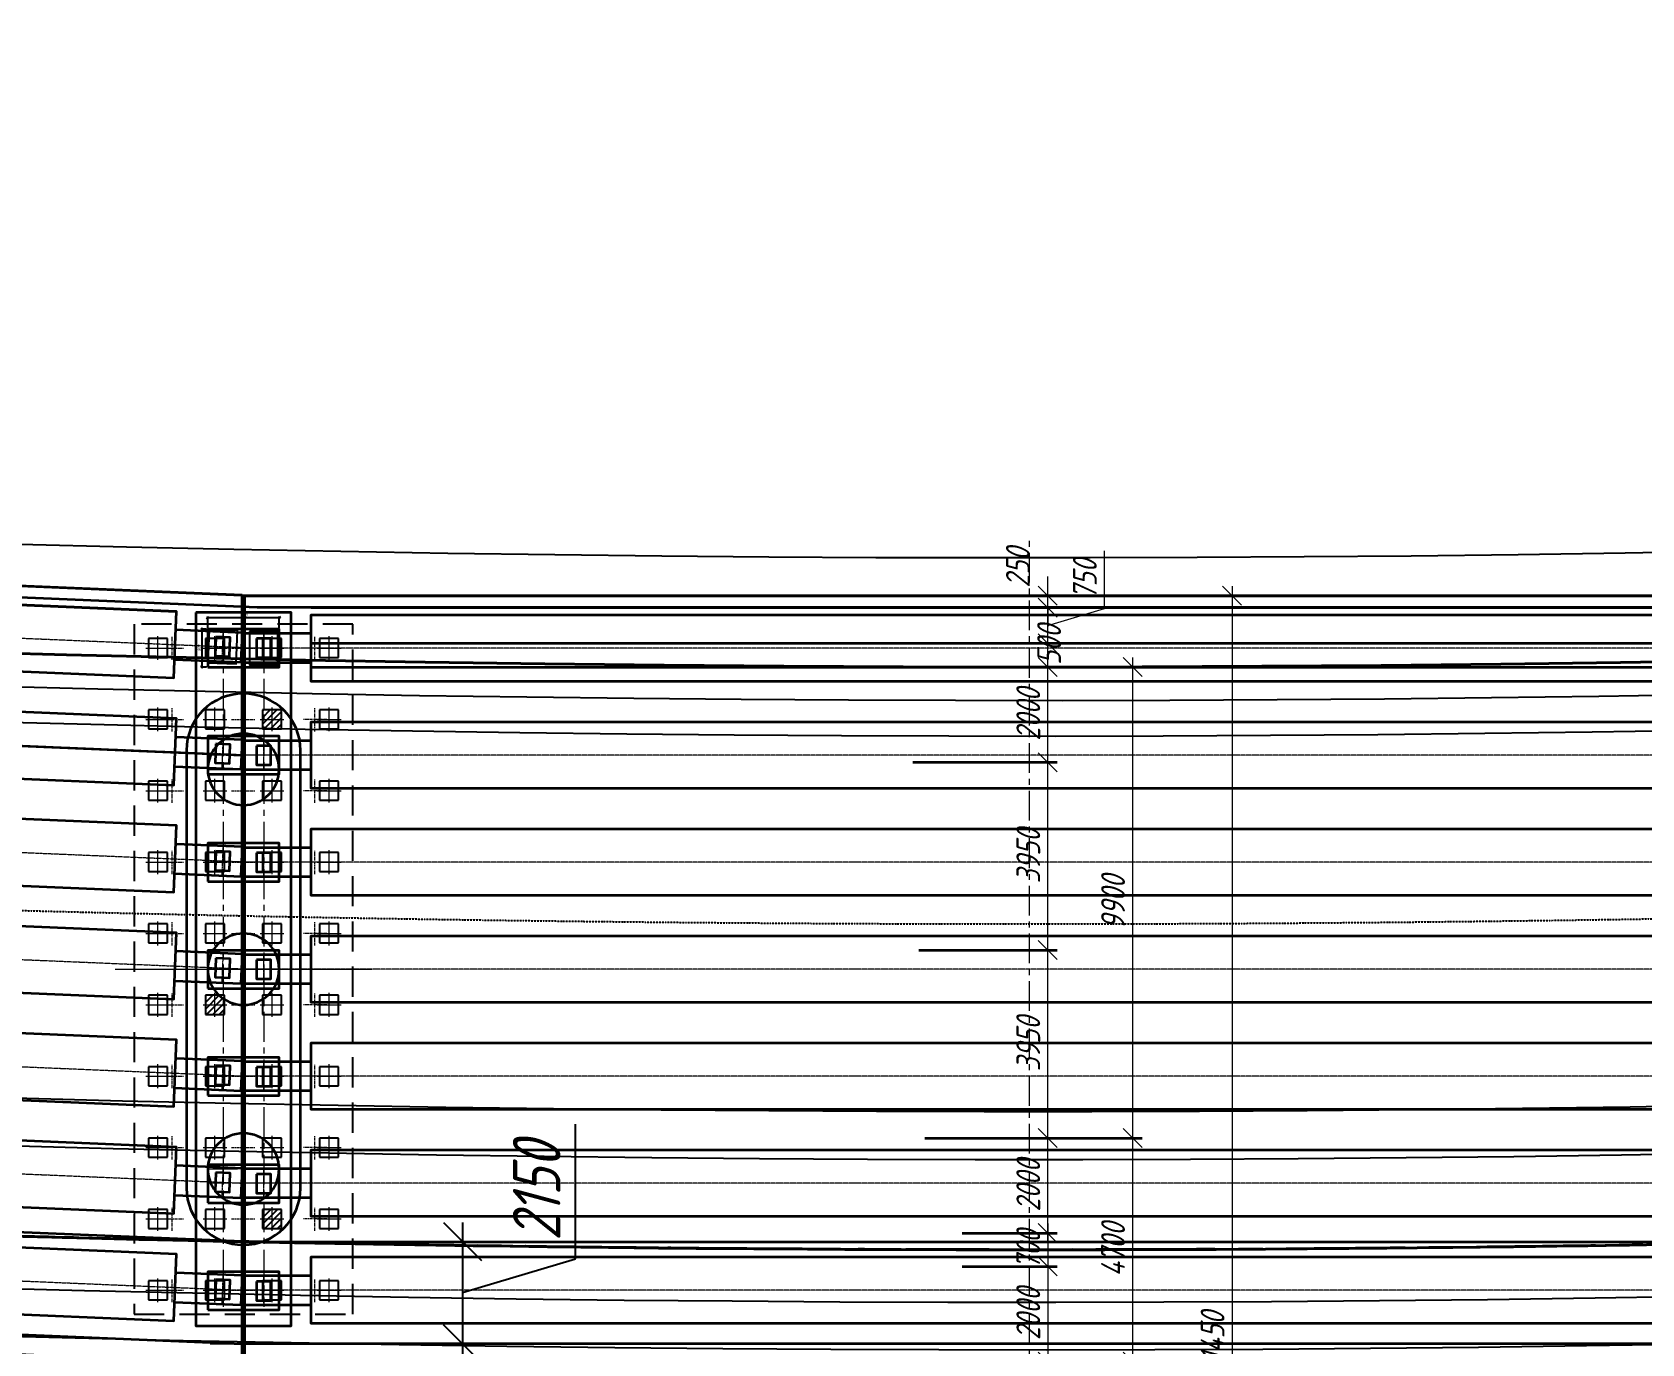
# Model space of a CAD drawing. Header units: millimetres. Extents: x 1864 to 10174863, y -4887456 to 5366151.
# Drawn here: x 6832105 to 6865944, y -3154367 to -3126796 of the extents above; entities that cross this region are included whole.
import ezdxf
from ezdxf import colors
from ezdxf.entities.mleader import LeaderData, LeaderLine
from ezdxf.math import Vec2, Vec3

# ---------------------------------------------------------------- set-up
doc = ezdxf.new("R2010")
doc.units = ezdxf.units.MM
for name, pattern in [('15-15', [6, 1.5, -3, 1.5]), ('DASHED', [7, 5, -2, 0]), ('невидимая', [9.525, 6.35, -3.175]), ('осевая', [2, 1.25, -0.25, 0.25, -0.25])]:
    doc.linetypes.add(name, pattern=pattern)
for name, color, linetype, lineweight in [('1-Бетон', 106, 'Continuous', 35), ('ИС_Выноски', 3, 'Continuous', 18), ('ИС_Ось', 3, 'осевая', 18), ('ИС_Размер', 3, 'Continuous', 18)]:
    doc.layers.add(name, color=color, linetype=linetype, lineweight=lineweight)
doc.layers.add('_Defpoints', color=8, linetype='Continuous', plot=False)
for name, color, linetype in [('_Размер', 7, 'Continuous'), ('ИС_Невидимая', 4, 'невидимая'), ('Основное направление 30.05.Верх покрытия', 7, 'Continuous'), ('Основное направление 30.05.Ось трассы', 7, 'Continuous'), ('Ось_петли_новый план.Верх покрытия', 7, 'Continuous'), ('Петля 1 ось справа.Верх покрытия', 7, 'Continuous'), ('Штриховая', 7, 'Continuous')]:
    doc.layers.add(name, color=color, linetype=linetype)
doc.styles.add('0', font='isocpeur.ttf', dxfattribs={"width": 0.8, "oblique": 15})
doc.styles.add('ISOCPEUR', font='isocpeur.ttf', dxfattribs={"width": 0.8, "oblique": 15, "height": 2.5})
doc.dimstyles.new('М200', dxfattribs={"dimscale": 200, "dimtxt": 2.5, "dimasz": 2, "dimexe": 1, "dimexo": 1, "dimgap": 0.8, "dimtad": 1, "dimdec": 0, "dimzin": 0, "dimdsep": 46, "dimtxsty": '0', "dimblk": 'OBLIQUE', "dimcen": 0.09, "dimdle": 1, "dimclrd": 256, "dimclre": 256, "dimclrt": 256, "dimadec": 4, "dimazin": 0, "dimtfac": 1, "dimtdec": 0, "dimtmove": 1, "dimatfit": 2, "dimfxl": 1, "dimtolj": 1, "dimtzin": 0, "dimlwd": -1, "dimarcsym": 0})
doc.dimstyles.new('М25', dxfattribs={"dimscale": 25, "dimtxt": 2.5, "dimasz": 2, "dimexe": 1, "dimexo": 1, "dimgap": 1, "dimtad": 1, "dimdec": 0, "dimtxsty": '0', "dimblk1": 'OBLIQUE', "dimblk2": 'OBLIQUE', "dimsah": 1, "dimcen": 2.5, "dimdle": 1, "dimclrd": 256, "dimclre": 256, "dimclrt": 256, "dimaunit": 1, "dimadec": 0, "dimazin": 0, "dimtfac": 0.75, "dimtdec": 0, "dimtmove": 1, "dimatfit": 2, "dimldrblk": 'OBLIQUE', "dimfxl": 1, "dimtolj": 1, "dimtzin": 0, "dimlwd": -1, "dimlwe": -1, "dimarcsym": 0})
doc.dimstyles.new('М400нов', dxfattribs={"dimscale": 400, "dimtxt": 2.5, "dimasz": 2, "dimexe": 1, "dimexo": 1, "dimgap": 0.8, "dimtad": 1, "dimdec": 0, "dimzin": 0, "dimdsep": 46, "dimtxsty": '0', "dimblk": 'OBLIQUE', "dimcen": 0.09, "dimdle": 1, "dimclrd": 256, "dimclre": 256, "dimclrt": 256, "dimadec": 4, "dimazin": 0, "dimtfac": 1, "dimtdec": 0, "dimtmove": 1, "dimatfit": 2, "dimfxl": 1, "dimtolj": 1, "dimtzin": 0, "dimlwd": -1, "dimarcsym": 0})

# ---------------------------------------------------------------- blocks, each defined once
blk = doc.blocks.new('дорога план')
at = {"layer": 'Основное направление 30.05.Верх покрытия', "color": 84, "flags": 128}
blk.add_lwpolyline([(-265125, 81028, 0.025264), (-191155, 52344, 0.186442), (374243, 80227)], format="xyb", dxfattribs=at)
at = {"layer": 'Основное направление 30.05.Верх покрытия', "color": 6, "flags": 128}
for points in [[(-265125, 77743, 0.024838), (-192097, 49496, 0.186005), (374243, 76946)], [(-265125, 67192, 0.023497), (-195127, 40334, 0.184624), (374243, 66407)], [(-265125, 63916, 0.023087), (-196068, 37485, 0.184202), (374243, 63136)]]:
    blk.add_lwpolyline(points, format="xyb", dxfattribs=at)
at = {"layer": 'Основное направление 30.05.Верх покрытия', "color": 5, "flags": 128}
for points in [[(-265125, 76921, 0.024735), (-192332, 48784, 0.185896), (374243, 76126)], [(374243, 67498, -0.184765), (-194813, 41283, -0.023634), (-265125, 68284, -0.023634)], [(-265125, 62822, 0.022954), (-196382, 36536, 0.184063), (374243, 62046)]]:
    blk.add_lwpolyline(points, format="xyb", dxfattribs=at)
at = {"layer": 'Основное направление 30.05.Ось трассы', "color": 1, "lineweight": 40, "flags": 128}
blk.add_lwpolyline([(-265125, 65117, 0.208487), (374243, 64335)], format="xyb", dxfattribs=at)
at = {"layer": 'Ось_петли_новый план.Верх покрытия', "color": 5, "linetype": 'DASHED', "flags": 128}
blk.add_lwpolyline([(134781, -8031, -0.065719), (-77117, -1002)], format="xyb", dxfattribs=at)
at = {"layer": 'Петля 1 ось справа.Верх покрытия', "color": 5, "linetype": '15-15', "flags": 128}
for points in [[(-265125, 72600, 0.024182), (-193572, 45033, 0.185328), (374243, 71810)], [(-265125, 58518, 0.022417), (-197623, 32786, 0.183514), (374243, 57743)]]:
    blk.add_lwpolyline(points, format="xyb", dxfattribs=at)
blk = doc.blocks.new('б33 план')
at = {"layer": '1-Бетон'}
blk.add_lwpolyline([(1400, 700), (31600, 700), (31600, -700), (1400, -700)], close=True, dxfattribs=at)
for points in [[(1400, 310), (0, 310), (0, -310), (1400, -310)], [(31600, 310), (33000, 310), (33000, -310), (31600, -310)]]:
    blk.add_lwpolyline(points, dxfattribs=at)
at = {"layer": 'ИС_Ось', "color": 3, "ltscale": 20}
for points in [[(0, 0), (33000, 0)], [(400, 310), (400, -310)], [(32600, 310), (32600, -310)]]:
    blk.add_lwpolyline(points, dxfattribs=at)
blk = doc.blocks.new('*U574')
blk.add_blockref('б33 план', (-16500, 0))
blk = doc.blocks.new('*U575')
at = {"layer": '_Defpoints', "color": 0, "linetype": 'ByBlock', "lineweight": -2, "transparency": 16777216}
for p in [(0, 13500), (0, 11250), (0, 9000), (0, 6750), (0, 4500), (0, 2250), (0, 0)]:
    blk.add_blockref('*U574', p, dxfattribs=at)
blk = doc.blocks.new('_OBLIQUE')
at = {"color": 0, "linetype": 'ByBlock', "lineweight": -2}
blk.add_line((0.5, 0.5), (-0.5, -0.5), dxfattribs=at)
blk = doc.blocks.new('*D102')
at = {"layer": 'Defpoints', "color": 0, "linetype": 'Continuous', "transparency": 16777216}
for p in [(6486585, -666598), (6486826, -671298), (6491153, -671298)]:
    blk.add_point(p, dxfattribs=at)
at = {"layer": 'ИС_Размер', "lineweight": -2, "transparency": 16777216}
for p, q in [((6486785, -666598), (6491353, -666598)), ((6487026, -671298), (6491353, -671298))]:
    blk.add_line(p, q, dxfattribs=at)
at = {"layer": 'ИС_Размер', "transparency": 16777216}
blk.add_line((6491153, -666398), (6491153, -671498), dxfattribs=at)
at = {"layer": 'ИС_Размер', "linetype": 'Continuous', "transparency": 16777216, "xscale": 400, "yscale": 400, "zscale": 400}
for p, rotation in [((6491153, -666598), 90), ((6491153, -671298), 270)]:
    blk.add_blockref('_OBLIQUE', p, dxfattribs=dict(at, rotation=rotation))
at = {"layer": 'ИС_Размер', "linetype": 'Continuous', "transparency": 16777216, "insert": (6490743, -668948), "char_height": 500, "attachment_point": 5, "rotation": 90, "style": '0'}
blk.add_mtext('\\A1;4700', dxfattribs=at)
blk = doc.blocks.new('*D103')
at = {"layer": 'Defpoints', "color": 0, "transparency": 16777216}
for p in [(6487369, -669298), (6486826, -671298), (6489371, -671298)]:
    blk.add_point(p, dxfattribs=at)
at = {"layer": 'ИС_Размер', "lineweight": -2, "transparency": 16777216}
for p, q in [((6487569, -669298), (6489571, -669298)), ((6487026, -671298), (6489571, -671298))]:
    blk.add_line(p, q, dxfattribs=at)
at = {"layer": 'ИС_Размер', "transparency": 16777216}
blk.add_line((6489371, -669098), (6489371, -671498), dxfattribs=at)
at = {"layer": 'ИС_Размер', "transparency": 16777216, "xscale": 400, "yscale": 400, "zscale": 400}
for p, rotation in [((6489371, -669298), 90), ((6489371, -671298), 270)]:
    blk.add_blockref('_OBLIQUE', p, dxfattribs=dict(at, rotation=rotation))
at = {"layer": 'ИС_Размер', "transparency": 16777216, "insert": (6488961, -670298), "char_height": 500, "attachment_point": 5, "rotation": 90, "style": '0'}
blk.add_mtext('\\A1;2000', dxfattribs=at)
blk = doc.blocks.new('*D110')
at = {"layer": 'Defpoints', "color": 0, "linetype": 'Continuous', "transparency": 16777216}
for p in [(6487318, -655198), (6487217, -686648), (6493246, -686648)]:
    blk.add_point(p, dxfattribs=at)
at = {"layer": 'ИС_Размер', "transparency": 16777216}
blk.add_line((6493246, -654998), (6493246, -686848), dxfattribs=at)
at = {"layer": 'ИС_Размер', "lineweight": -2, "transparency": 16777216}
for p, q in [((6487518, -655198), (6493446, -655198)), ((6487417, -686648), (6493446, -686648))]:
    blk.add_line(p, q, dxfattribs=at)
at = {"layer": 'ИС_Размер', "linetype": 'Continuous', "transparency": 16777216, "xscale": 400, "yscale": 400, "zscale": 400}
for p, rotation in [((6493246, -655198), 90), ((6493246, -686648), 270)]:
    blk.add_blockref('_OBLIQUE', p, dxfattribs=dict(at, rotation=rotation))
at = {"layer": 'ИС_Размер', "linetype": 'Continuous', "transparency": 16777216, "insert": (6492836, -670923), "char_height": 500, "attachment_point": 5, "rotation": 90, "style": '0'}
blk.add_mtext('\\A1;31450', dxfattribs=at)
blk = doc.blocks.new('*D112')
at = {"layer": 'Defpoints', "color": 0, "transparency": 16777216}
for p in [(6487372, -668598), (6487369, -669298), (6489371, -669298)]:
    blk.add_point(p, dxfattribs=at)
at = {"layer": 'ИС_Размер', "lineweight": -2, "transparency": 16777216}
for p, q in [((6487572, -668598), (6489571, -668598)), ((6487569, -669298), (6489571, -669298))]:
    blk.add_line(p, q, dxfattribs=at)
at = {"layer": 'ИС_Размер', "transparency": 16777216}
blk.add_line((6489371, -668398), (6489371, -669498), dxfattribs=at)
at = {"layer": 'ИС_Размер', "transparency": 16777216, "xscale": 400, "yscale": 400, "zscale": 400}
for p, rotation in [((6489371, -668598), 90), ((6489371, -669298), 270)]:
    blk.add_blockref('_OBLIQUE', p, dxfattribs=dict(at, rotation=rotation))
at = {"layer": 'ИС_Размер', "transparency": 16777216, "insert": (6488961, -668948), "char_height": 500, "attachment_point": 5, "rotation": 90, "style": '0'}
blk.add_mtext('\\A1;700', dxfattribs=at)
blk = doc.blocks.new('*D113')
at = {"layer": 'Defpoints', "color": 0, "transparency": 16777216}
for p in [(6486585, -666598), (6489371, -666598), (6487372, -668598)]:
    blk.add_point(p, dxfattribs=at)
at = {"layer": 'ИС_Размер', "lineweight": -2, "transparency": 16777216}
for p, q in [((6486785, -666598), (6489571, -666598)), ((6487572, -668598), (6489571, -668598))]:
    blk.add_line(p, q, dxfattribs=at)
at = {"layer": 'ИС_Размер', "transparency": 16777216}
blk.add_line((6489371, -668798), (6489371, -666398), dxfattribs=at)
at = {"layer": 'ИС_Размер', "transparency": 16777216, "xscale": 400, "yscale": 400, "zscale": 400}
for p, rotation in [((6489371, -666598), 90), ((6489371, -668598), 270)]:
    blk.add_blockref('_OBLIQUE', p, dxfattribs=dict(at, rotation=rotation))
at = {"layer": 'ИС_Размер', "transparency": 16777216, "insert": (6488961, -667598), "char_height": 500, "attachment_point": 5, "rotation": 90, "style": '0'}
blk.add_mtext('\\A1;2000', dxfattribs=at)
blk = doc.blocks.new('*D114')
at = {"layer": 'Defpoints', "color": 0, "linetype": 'Continuous', "transparency": 16777216}
for p in [(6486458, -662648), (6489371, -662648), (6486585, -666598)]:
    blk.add_point(p, dxfattribs=at)
at = {"layer": 'ИС_Размер', "transparency": 16777216}
blk.add_line((6489371, -666798), (6489371, -662448), dxfattribs=at)
at = {"layer": 'ИС_Размер', "lineweight": -2, "transparency": 16777216}
for p, q in [((6486658, -662648), (6489571, -662648)), ((6486785, -666598), (6489571, -666598))]:
    blk.add_line(p, q, dxfattribs=at)
at = {"layer": 'ИС_Размер', "linetype": 'Continuous', "transparency": 16777216, "xscale": 400, "yscale": 400, "zscale": 400}
for p, rotation in [((6489371, -662648), 90), ((6489371, -666598), 270)]:
    blk.add_blockref('_OBLIQUE', p, dxfattribs=dict(at, rotation=rotation))
at = {"layer": 'ИС_Размер', "linetype": 'Continuous', "transparency": 16777216, "insert": (6488961, -664623), "char_height": 500, "attachment_point": 5, "rotation": 90, "style": '0'}
blk.add_mtext('\\A1;3950', dxfattribs=at)
blk = doc.blocks.new('*D115')
at = {"layer": 'Defpoints', "color": 0, "linetype": 'Continuous', "transparency": 16777216}
for p in [(6486337, -658698), (6489371, -658698), (6486458, -662648)]:
    blk.add_point(p, dxfattribs=at)
at = {"layer": 'ИС_Размер', "transparency": 16777216}
blk.add_line((6489371, -662848), (6489371, -658498), dxfattribs=at)
at = {"layer": 'ИС_Размер', "lineweight": -2, "transparency": 16777216}
for p, q in [((6486537, -658698), (6489571, -658698)), ((6486658, -662648), (6489571, -662648))]:
    blk.add_line(p, q, dxfattribs=at)
at = {"layer": 'ИС_Размер', "linetype": 'Continuous', "transparency": 16777216, "xscale": 400, "yscale": 400, "zscale": 400}
for p, rotation in [((6489371, -658698), 90), ((6489371, -662648), 270)]:
    blk.add_blockref('_OBLIQUE', p, dxfattribs=dict(at, rotation=rotation))
at = {"layer": 'ИС_Размер', "linetype": 'Continuous', "transparency": 16777216, "insert": (6488961, -660673), "char_height": 500, "attachment_point": 5, "rotation": 90, "style": '0'}
blk.add_mtext('\\A1;3950', dxfattribs=at)
blk = doc.blocks.new('*D116')
at = {"layer": 'Defpoints', "color": 0, "linetype": 'Continuous', "transparency": 16777216}
for p in [(6486892, -656698), (6489371, -656698), (6486337, -658698)]:
    blk.add_point(p, dxfattribs=at)
at = {"layer": 'ИС_Размер', "lineweight": -2, "transparency": 16777216}
for p, q in [((6487092, -656698), (6489571, -656698)), ((6486537, -658698), (6489571, -658698))]:
    blk.add_line(p, q, dxfattribs=at)
at = {"layer": 'ИС_Размер', "transparency": 16777216}
blk.add_line((6489371, -658898), (6489371, -656498), dxfattribs=at)
at = {"layer": 'ИС_Размер', "linetype": 'Continuous', "transparency": 16777216, "xscale": 400, "yscale": 400, "zscale": 400}
for p, rotation in [((6489371, -656698), 90), ((6489371, -658698), 270)]:
    blk.add_blockref('_OBLIQUE', p, dxfattribs=dict(at, rotation=rotation))
at = {"layer": 'ИС_Размер', "linetype": 'Continuous', "transparency": 16777216, "insert": (6488961, -657698), "char_height": 500, "attachment_point": 5, "rotation": 90, "style": '0'}
blk.add_mtext('\\A1;2000', dxfattribs=at)
blk = doc.blocks.new('*D117')
at = {"layer": 'Defpoints', "color": 0, "transparency": 16777216}
for p in [(6487318, -655198), (6487318, -655448), (6489371, -655198)]:
    blk.add_point(p, dxfattribs=at)
at = {"layer": 'ИС_Размер', "transparency": 16777216}
for p, q in [((6489371, -655198), (6489371, -654798)), ((6489371, -655448), (6489371, -655198)), ((6489371, -655448), (6489371, -655848))]:
    blk.add_line(p, q, dxfattribs=at)
at = {"layer": 'ИС_Размер', "lineweight": -2, "transparency": 16777216}
for p, q in [((6487518, -655198), (6489571, -655198)), ((6487518, -655448), (6489571, -655448))]:
    blk.add_line(p, q, dxfattribs=at)
at = {"layer": 'ИС_Размер', "transparency": 16777216, "xscale": 400, "yscale": 400, "zscale": 400}
for p, rotation in [((6489371, -655198), 270), ((6489371, -655448), 90)]:
    blk.add_blockref('_OBLIQUE', p, dxfattribs=dict(at, rotation=rotation))
at = {"layer": 'ИС_Размер', "transparency": 16777216, "insert": (6488742, -654611), "char_height": 500, "attachment_point": 5, "rotation": 90, "style": '0'}
blk.add_mtext('\\A1;250', dxfattribs=at)
blk = doc.blocks.new('*D118')
at = {"layer": 'Defpoints', "color": 0, "transparency": 16777216}
for p in [(6487261, -656198), (6489371, -656198), (6486892, -656698)]:
    blk.add_point(p, dxfattribs=at)
at = {"layer": 'ИС_Размер', "transparency": 16777216}
blk.add_line((6489371, -656898), (6489371, -655998), dxfattribs=at)
at = {"layer": 'ИС_Размер', "lineweight": -2, "transparency": 16777216}
for p, q in [((6487461, -656198), (6489571, -656198)), ((6487092, -656698), (6489571, -656698))]:
    blk.add_line(p, q, dxfattribs=at)
at = {"layer": 'ИС_Размер', "transparency": 16777216, "xscale": 400, "yscale": 400, "zscale": 400}
for p, rotation in [((6489371, -656198), 90), ((6489371, -656698), 270)]:
    blk.add_blockref('_OBLIQUE', p, dxfattribs=dict(at, rotation=rotation))
at = {"layer": 'ИС_Размер', "transparency": 16777216, "insert": (6489399, -656235), "char_height": 500, "attachment_point": 5, "rotation": 90, "style": '0'}
blk.add_mtext('\\A1;500', dxfattribs=at)
blk = doc.blocks.new('*D119')
at = {"layer": 'Defpoints', "color": 0, "transparency": 16777216}
for p in [(6487318, -655448), (6489371, -655448), (6487261, -656198)]:
    blk.add_point(p, dxfattribs=at)
at = {"layer": 'ИС_Размер', "transparency": 16777216}
for p, q in [((6490561, -655466), (6490561, -654252)), ((6489371, -656398), (6489371, -655248)), ((6489371, -655823), (6490561, -655466))]:
    blk.add_line(p, q, dxfattribs=at)
at = {"layer": 'ИС_Размер', "lineweight": -2, "transparency": 16777216}
for p, q in [((6487518, -655448), (6489571, -655448)), ((6487461, -656198), (6489571, -656198))]:
    blk.add_line(p, q, dxfattribs=at)
at = {"layer": 'ИС_Размер', "transparency": 16777216, "xscale": 400, "yscale": 400, "zscale": 400}
for p, rotation in [((6489371, -655448), 90), ((6489371, -656198), 270)]:
    blk.add_blockref('_OBLIQUE', p, dxfattribs=dict(at, rotation=rotation))
at = {"layer": 'ИС_Размер', "transparency": 16777216, "insert": (6490151, -654859), "char_height": 500, "attachment_point": 5, "rotation": 90, "style": '0'}
blk.add_mtext('\\A1;750', dxfattribs=at)
blk = doc.blocks.new('*D120')
at = {"layer": 'Defpoints', "color": 0, "linetype": 'Continuous', "transparency": 16777216}
for p in [(6486892, -656698), (6486585, -666598), (6491153, -666598)]:
    blk.add_point(p, dxfattribs=at)
at = {"layer": 'ИС_Размер', "lineweight": -2, "transparency": 16777216}
for p, q in [((6487092, -656698), (6491353, -656698)), ((6486785, -666598), (6491353, -666598))]:
    blk.add_line(p, q, dxfattribs=at)
at = {"layer": 'ИС_Размер', "transparency": 16777216}
blk.add_line((6491153, -656498), (6491153, -666798), dxfattribs=at)
at = {"layer": 'ИС_Размер', "linetype": 'Continuous', "transparency": 16777216, "xscale": 400, "yscale": 400, "zscale": 400}
for p, rotation in [((6491153, -656698), 90), ((6491153, -666598), 270)]:
    blk.add_blockref('_OBLIQUE', p, dxfattribs=dict(at, rotation=rotation))
at = {"layer": 'ИС_Размер', "linetype": 'Continuous', "transparency": 16777216, "insert": (6490743, -661648), "char_height": 500, "attachment_point": 5, "rotation": 90, "style": '0'}
blk.add_mtext('\\A1;9900', dxfattribs=at)
blk = doc.blocks.new('*U580')
at = {"rotation": 182.4098864728825}
blk.add_blockref('б33 план', (16485, 694), dxfattribs=at)
blk = doc.blocks.new('*U581')
at = {"layer": '_Defpoints', "color": 0, "linetype": 'ByBlock', "lineweight": -2, "transparency": 16777216}
for p in [(0, 0), (0, -2252), (0, -4504), (0, -6756), (0, -9008), (0, -11260), (0, -13512), (0, -15764)]:
    blk.add_blockref('*U580', p, dxfattribs=at)
blk = doc.blocks.new('_None')
blk = doc.blocks.new('*U546')
at = {"layer": 'ИС_Ось', "ltscale": 500}
blk.add_lwpolyline([(0, 500), (0, -1000)], dxfattribs=at)
blk = doc.blocks.new('*U547')
at = {"color": 0, "linetype": 'ByBlock', "lineweight": -2, "transparency": 16777216}
for p in [(0, 0), (4200, 0), (8400, 0)]:
    blk.add_blockref('*U546', p, dxfattribs=at)
blk = doc.blocks.new('*U552')
at = {"layer": '1-Бетон'}
blk.add_circle((0, 0), 750, dxfattribs=at)
blk = doc.blocks.new('*U553')
at = {"layer": '1-Бетон', "color": 0, "linetype": 'ByBlock', "lineweight": -2, "transparency": 16777216}
for p in [(0, 0), (4200, 0), (8400, 0)]:
    blk.add_blockref('*U552', p, dxfattribs=at)
blk = doc.blocks.new('*U550')
at = {"layer": 'ИС_Ось', "ltscale": 500}
blk.add_line((0, -725), (0, 725), dxfattribs=at)
blk = doc.blocks.new('*U551')
at = {"layer": '1-Бетон', "color": 0, "linetype": 'ByBlock', "lineweight": -2, "transparency": 16777216}
for p in [(0, 0), (2250, 0), (4500, 0), (6750, 0), (9000, 0), (11250, 0), (13500, 0)]:
    blk.add_blockref('*U550', p, dxfattribs=at)
blk = doc.blocks.new('*D614')
at = {"layer": '_Defpoints', "color": 2, "transparency": 16777216}
for p, q in [((-17302, 13049), (-17425, 13049)), ((-17400, 13074), (-17400, 12224)), ((-17302, 12249), (-17425, 12249))]:
    blk.add_line(p, q, dxfattribs=at)
at = {"layer": 'Defpoints', "color": 0, "transparency": 16777216}
for p in [(-17277, 13049), (-17400, 12249), (-17277, 12249)]:
    blk.add_point(p, dxfattribs=at)
at = {"layer": '_Defpoints', "color": 2, "transparency": 16777216, "xscale": 50, "yscale": 50, "zscale": 50}
for p, rotation in [((-17400, 13049), 90), ((-17400, 12249), 270)]:
    blk.add_blockref('_OBLIQUE', p, dxfattribs=dict(at, rotation=rotation))
at = {"layer": '_Defpoints', "color": 2, "transparency": 16777216, "insert": (-17457, 12649), "char_height": 62.5, "attachment_point": 5, "rotation": 90, "style": '0'}
blk.add_mtext('\\A1;800', dxfattribs=at)
blk = doc.blocks.new('*D611')
at = {"layer": '_Defpoints', "color": 2, "transparency": 16777216}
for p, q in [((-17302, 13288), (-15752, 13288)), ((-17277, 13074), (-17277, 13313)), ((-15777, 13074), (-15777, 13313))]:
    blk.add_line(p, q, dxfattribs=at)
at = {"layer": 'Defpoints', "color": 0, "transparency": 16777216}
for p in [(-15777, 13288), (-17277, 13049), (-15777, 13049)]:
    blk.add_point(p, dxfattribs=at)
at = {"layer": '_Defpoints', "color": 2, "transparency": 16777216, "xscale": 50, "yscale": 50, "zscale": 50, "rotation": 180}
blk.add_blockref('_OBLIQUE', (-17277, 13288), dxfattribs=at)
at = {"layer": '_Defpoints', "color": 2, "transparency": 16777216, "xscale": 50, "yscale": 50, "zscale": 50}
blk.add_blockref('_OBLIQUE', (-15777, 13288), dxfattribs=at)
at = {"layer": '_Defpoints', "color": 2, "transparency": 16777216, "insert": (-16527, 13344), "char_height": 62.5, "attachment_point": 5, "style": '0'}
blk.add_mtext('\\A1;1500', dxfattribs=at)
blk = doc.blocks.new('*U596')
at = {"layer": 'ИС_Невидимая', "ltscale": 20}
blk.add_lwpolyline([(-0.2, -0.2), (0.2, -0.2), (0.2, 0.2), (-0.2, 0.2), (-0.2, -0.2)], dxfattribs=at)
at = {"layer": 'ИС_Ось', "ltscale": 50}
for points in [[(-0.25, 0), (0.25, 0)], [(0, -0.25), (0, 0.25)]]:
    blk.add_lwpolyline(points, dxfattribs=at)
blk = doc.blocks.new('*U597')
at = {"color": 0, "linetype": 'ByBlock', "lineweight": -2, "transparency": 16777216}
for p in [(0, 0), (1.2, 0), (2.4, 0), (3.6, 0), (0, -1.5), (1.2, -1.5), (2.4, -1.5), (3.6, -1.5), (0, -3), (1.2, -3), (2.4, -3), (3.6, -3), (0, -4.5), (1.2, -4.5), (2.4, -4.5), (3.6, -4.5), (0, -6), (1.2, -6), (2.4, -6), (3.6, -6), (0, -7.5), (1.2, -7.5), (2.4, -7.5), (3.6, -7.5), (0, -9), (1.2, -9), (2.4, -9), (3.6, -9), (0, -10.5), (1.2, -10.5), (2.4, -10.5), (3.6, -10.5), (0, -12), (1.2, -12), (2.4, -12), (3.6, -12), (0, -13.5), (1.2, -13.5), (2.4, -13.5), (3.6, -13.5)]:
    blk.add_blockref('*U596', p, dxfattribs=at)
blk = doc.blocks.new('св поле кальм пл')
at = {"layer": 'Штриховая'}
h = blk.add_hatch(dxfattribs=at)
h.set_pattern_fill('ANSI31', color=256, scale=0.03)
h.set_pattern_definition([(176.87772, (73.07847, -25.74427), (-0.00518798, -0.09510861), [])])
h.paths.add_polyline_path([(-2.37, -1.588), (-2.637, -1.29), (-2.339, -1.023), (-2.072, -1.321)])
h = blk.add_hatch(dxfattribs=at)
h.set_pattern_fill('ANSI31', color=256, scale=0.03)
h.set_pattern_definition([(176.87772, (77.2301, -23.63383), (-0.00518798, -0.09510861), [])])
h.paths.add_polyline_path([(-4.92, -5.486), (-5.187, -5.188), (-4.889, -4.921), (-4.622, -5.219)])
h = blk.add_hatch(dxfattribs=at)
h.set_pattern_fill('ANSI31', color=256, scale=0.03)
h.set_pattern_definition([(176.87772, (80.8965, -18.7351), (-0.00518798, -0.09510861), [])])
h.paths.add_polyline_path([(-10.188, -8.597), (-10.455, -8.299), (-10.157, -8.032), (-9.89, -8.33)])
at = {"layer": 'ИС_Невидимая', "ltscale": 0.1}
blk.add_lwpolyline([(-9.726, -11.809), (1.07, -2.13), (-2.001, 1.295), (-12.797, -8.384), (-9.726, -11.809)], dxfattribs=at)
at = {"layer": 'ИС_Ось', "color": 1, "lineweight": 40, "ltscale": 2, "true_color": 0xff0000, "flags": 128}
blk.add_lwpolyline([(34.634, -46.806, 0.046583), (-64.636, 63.963, 0.046583)], format="xyb", dxfattribs=at)
at = {"layer": 'ИС_Ось', "color": 1, "ltscale": 500}
for points in [[(-0.075, -0.068), (-11.262, -10.097)], [(-4.328, -6.969), (-7.398, -3.544)]]:
    blk.add_lwpolyline(points, dxfattribs=at)
at = {"color": 1, "rotation": 131.8774809}
blk.add_blockref('*U597', (-9.688, -11.103), dxfattribs=at)
blk = doc.blocks.new('*D416')
at = {"layer": '1-Бетон', "transparency": 16777216}
blk.add_line((6933750, -3141932), (6934314, -3147451), dxfattribs=at)
blk.add_solid([(6934447, -3147438), (6934182, -3147465), (6934396, -3148247)], dxfattribs=at)
at = {"layer": 'Defpoints', "color": 0, "transparency": 16777216}
for p in [(6853074, -2352391), (6934396, -3148247)]:
    blk.add_point(p, dxfattribs=at)
at = {"layer": '1-Бетон', "transparency": 16777216, "insert": (6934808, -3144210), "char_height": 1000, "attachment_point": 5, "rotation": 275.8344, "style": '0'}
blk.add_mtext('\\A1;R800000', dxfattribs=at)
blk = doc.blocks.new('*D619')
at = {"layer": '_Размер', "transparency": 16777216}
for p, q in [((6843530, -3152578), (6843530, -3149750)), ((6841150, -3151817), (6841150, -3154767)), ((6841150, -3153292), (6843530, -3152578))]:
    blk.add_line(p, q, dxfattribs=at)
at = {"layer": '_Размер', "lineweight": -2, "transparency": 16777216}
for p, q in [((6836947, -3152217), (6841550, -3152217)), ((6836947, -3154367), (6841550, -3154367))]:
    blk.add_line(p, q, dxfattribs=at)
at = {"layer": 'Defpoints', "color": 0, "transparency": 16777216}
for p in [(6836547, -3152217), (6836547, -3154367), (6841150, -3154367)]:
    blk.add_point(p, dxfattribs=at)
at = {"layer": '_Размер', "transparency": 16777216, "xscale": 800, "yscale": 800, "zscale": 800}
for p, rotation in [((6841150, -3152217), 90), ((6841150, -3154367), 270)]:
    blk.add_blockref('_OBLIQUE', p, dxfattribs=dict(at, rotation=rotation))
at = {"layer": '_Размер', "transparency": 16777216, "insert": (6842710, -3151164), "char_height": 1000, "attachment_point": 5, "rotation": 90, "style": '0'}
blk.add_mtext('\\A1;2150', dxfattribs=at)
blk = doc.blocks.new('размеры')
at = {"layer": 'ИС_Размер'}
for base, p1, p2, angle, picture, middle in [((0, 13750), (-2053.6, 13500), (-2053.5, 13750), 270, '*D117', (-219.6, 14337.4)), ((0, 12750), (-2479.4, 12250.4), (-2109.9, 12750), 90, '*D118', (437.3, 12712.7)), ((0, -350), (-1999.3, 350), (-2002.8, -350), 270, '*D112', (0, 0))]:
    dim = blk.add_linear_dim(base=base, p1=p1, p2=p2, angle=angle, dimstyle='М200', dxfattribs=at)
    dim.commit()
    dim.dimension.update_dxf_attribs({"geometry": picture, "text_midpoint": middle, "dimtype": 128, "insert": (-6489371.4, 668947.9)})
for base, p1, p2, angle, picture, middle in [((0, 13500), (-2109.9, 12750), (-2053.6, 13500), 90, '*D119', (780, 13642)), ((0, 2350.4), (-1999.3, 350), (-2786.8, 2350.4), 90, '*D113', (-410, 1350.2)), ((0, -2349.6), (-2002.8, -350), (-2545.8, -2349.6), 270, '*D103', (-410, -1349.8))]:
    dim = blk.add_linear_dim(base=base, p1=p1, p2=p2, angle=angle, dimstyle='М200', dxfattribs=at)
    dim.commit()
    dim.dimension.update_dxf_attribs({"geometry": picture, "text_midpoint": middle, "insert": (-6489371.4, 668947.9)})
at = {"layer": 'ИС_Размер', "linetype": 'Continuous'}
for base, p1, p2, angle, picture, middle in [((3874.4, -17699.7), (-2053.5, 13750), (-2154.5, -17699.7), 270, '*D110', (3464.4, -1974.8)), ((0, 12250.4), (-3034.5, 10250.4), (-2479.4, 12250.4), 90, '*D116', (-410, 11250.4)), ((1781.4, 2350.4), (-2479.4, 12250.4), (-2786.8, 2350.4), 90, '*D120', (1371.4, 7300.4)), ((0, 10250.4), (-2913.5, 6300.4), (-3034.5, 10250.4), 90, '*D115', (-410, 8275.4)), ((0, 6300.4), (-2786.8, 2350.4), (-2913.5, 6300.4), 90, '*D114', (-410, 4325.4)), ((1781.4, -2349.6), (-2786.8, 2350.4), (-2545.8, -2349.6), 270, '*D102', (1371.4, 0.4))]:
    dim = blk.add_linear_dim(base=base, p1=p1, p2=p2, angle=angle, dimstyle='М200', dxfattribs=at)
    dim.commit()
    dim.dimension.update_dxf_attribs({"geometry": picture, "text_midpoint": middle, "insert": (-6489371.4, 668947.9)})
blk = doc.blocks.new('мост план кальмиус')
at = {"layer": '1-Бетон'}
for points in [[(-73548, 17251), (-48683.5, 15114.9), (-16232.3, 13749.2), (16229.7, 13749.2), (48680.9, 15114.9), (73545.4, 17251)], [(15099.2, 13499.2), (-16237.5, 13499.2), (-48699.5, 14865.4), (-73548, 17000.1)], [(-15101.7, 13499.2), (16235, 13499.2), (48696.9, 14865.4), (73545.4, 17000.1)], [(-48106.9, 14690.3), (-17933.1, 13420.5)]]:
    blk.add_lwpolyline(points, dxfattribs=at)
at = {"layer": '1-Бетон', "color": 4}
for points in [[(-15101.7, 12749.2), (16250.7, 12749.2), (48744.8, 14116.7), (73545.4, 16247.3)], [(-15101.7, 12249.2), (16261.3, 12249.2), (48776.7, 13617.6), (73545.4, 15745.5)], [(-16551.3, 13762.7), (-49522.1, 15137.6), (-49522.1, -16327.7), (-16896.3, -17700.8), (-16551.3, -17700), (-16551.3, 13762.7)], [(-16501.3, 13750), (16498.7, 13750), (16498.7, -17700), (-16501.3, -17700), (-16501.3, 13750)], [(16498.7, 13750), (-16501.3, 13750)], [(-49680.5, 11791.2), (-16564.4, 10397.5)], [(-16551.3, 171.2), (-49523.1, 1534.1)], [(-16500.4, 170.2), (16497.8, 170.1)], [(-49523.1, -587.4), (-16551.3, -1975.8)], [(16498.7, -1975.8), (-16501.3, -1975)]]:
    blk.add_lwpolyline(points, dxfattribs=at)
at = {"layer": '1-Бетон', "color": 3}
blk.add_lwpolyline([(-17527.4, 13398.9), (-17527.4, -1601.1), (-15527.3, -1601.1), (-15527.3, 13398.9)], close=True, dxfattribs=at)
at = {"layer": '1-Бетон', "color": 5}
for points in [[(-17276.7, 12249.2), (-15776.7, 12249.2), (-15776.7, 13049.2), (-17276.7, 13049.2), (-17276.7, 12249.2)], [(-17105.4, 12885.2), (-17122.2, 12485.5), (-16822.5, 12472.9), (-16805.7, 12872.6), (-17105.4, 12885.2)], [(-16251.7, 12849.2), (-16251.7, 12449.2), (-15951.7, 12449.2), (-15951.7, 12849.2), (-16251.7, 12849.2)], [(-17276.7, 9997.2), (-15776.7, 9997.2), (-15776.7, 10797.2), (-17276.7, 10797.2), (-17276.7, 9997.2)], [(-17105.4, 10633.2), (-17122.2, 10233.5), (-16822.5, 10220.9), (-16805.7, 10620.6), (-17105.4, 10633.2)], [(-16251.7, 10597.2), (-16251.7, 10197.2), (-15951.7, 10197.2), (-15951.7, 10597.2), (-16251.7, 10597.2)], [(-17276.7, 7745.2), (-15776.7, 7745.2), (-15776.7, 8545.2), (-17276.7, 8545.2), (-17276.7, 7745.2)], [(-17105.4, 8381.2), (-17122.2, 7981.5), (-16822.5, 7968.9), (-16805.7, 8368.6), (-17105.4, 8381.2)], [(-16251.7, 8345.2), (-16251.7, 7945.2), (-15951.7, 7945.2), (-15951.7, 8345.2), (-16251.7, 8345.2)], [(-17276.7, 5493.2), (-15776.7, 5493.2), (-15776.7, 6293.2), (-17276.7, 6293.2), (-17276.7, 5493.2)], [(-17105.4, 6129.2), (-17122.2, 5729.5), (-16822.5, 5716.9), (-16805.7, 6116.6), (-17105.4, 6129.2)], [(-16251.7, 6093.2), (-16251.7, 5693.2), (-15951.7, 5693.2), (-15951.7, 6093.2), (-16251.7, 6093.2)], [(-17276.7, 3241.2), (-15776.7, 3241.2), (-15776.7, 4041.2), (-17276.7, 4041.2), (-17276.7, 3241.2)], [(-17105.4, 3877.2), (-17122.2, 3477.5), (-16822.5, 3464.9), (-16805.7, 3864.6), (-17105.4, 3877.2)], [(-16251.7, 3841.2), (-16251.7, 3441.2), (-15951.7, 3441.2), (-15951.7, 3841.2), (-16251.7, 3841.2)], [(-17276.7, 989.2), (-15776.7, 989.2), (-15776.7, 1789.2), (-17276.7, 1789.2), (-17276.7, 989.2)], [(-17105.4, 1625.2), (-17122.2, 1225.5), (-16822.5, 1212.9), (-16805.7, 1612.6), (-17105.4, 1625.2)], [(-16251.7, 1589.2), (-16251.7, 1189.2), (-15951.7, 1189.2), (-15951.7, 1589.2), (-16251.7, 1589.2)], [(-17276.7, -1262.8), (-15776.7, -1262.8), (-15776.7, -462.8), (-17276.7, -462.8), (-17276.7, -1262.8)], [(-17105.4, -626.8), (-17122.2, -1026.5), (-16822.5, -1039.1), (-16805.7, -639.4), (-17105.4, -626.8)], [(-16251.7, -662.8), (-16251.7, -1062.8), (-15951.7, -1062.8), (-15951.7, -662.8), (-16251.7, -662.8)]]:
    blk.add_lwpolyline(points, dxfattribs=at)
at = {"layer": '1-Бетон', "elevation": -5778.2}
blk.add_lwpolyline([(-17726.7, 10498.5), (-17726.7, 1298.6, 0.9958479), (-15326.7, 1298.6), (-15326.7, 10498.5, 0.9958479)], format="xyb", close=True, dxfattribs=at)
at = {"layer": '1-Бетон', "color": 1}
blk.add_arc((0, 800001.4), 800001.4, 266.0846828, 273.2466191, dxfattribs=at)
at = {"layer": '_Defpoints', "color": 2}
for points in [[(-17249, 13041.3), (-17278.4, 12342), (-16678.9, 12316.7), (-16649.5, 13016.1)], [(-16401.7, 12999.2), (-16401.7, 12299.2), (-15801.7, 12299.2), (-15801.7, 12999.2)]]:
    blk.add_lwpolyline(points, close=True, dxfattribs=at)
at = {"layer": 'ИС_Ось', "color": 1, "ltscale": 500}
blk.add_line((-17226.7, -1975.8), (-15826.7, -1975.8), dxfattribs=at)
blk.add_line((-17226.7, -1975.8), (-15826.7, -1975.8), dxfattribs=at)
for points in [[(-1.7, -18975.4), (-1.7, 15024.6)], [(-16526.7, 13673.1), (-16526.7, -1877.1)], [(-19226.7, 5898.9), (-13826.7, 5898.9)]]:
    blk.add_lwpolyline(points, dxfattribs=at)
at = {"layer": 'ИС_Ось', "ltscale": 50}
for points in [[(-18026.5, 12398.3), (-18026.5, 12898.3)], [(-16526.5, 12398.3), (-16526.5, 12898.3)], [(-15026.9, 12398.3), (-15026.9, 12898.3)], [(-18276.5, 12648.3), (-17776.5, 12648.3)], [(-16776.5, 12648.3), (-16276.5, 12648.3)], [(-14776.9, 12648.3), (-15276.9, 12648.3)], [(-18026.5, 10898.3), (-18026.5, 11398.3)], [(-16526.5, 10898.3), (-16526.5, 11398.3)], [(-15026.9, 10898.3), (-15026.9, 11398.3)], [(-18276.5, 11148.3), (-17776.5, 11148.3)], [(-16776.5, 11148.3), (-16276.5, 11148.3)], [(-14776.9, 11148.3), (-15276.9, 11148.3)], [(-18026.5, 9398.2), (-18026.5, 9898.2)], [(-16526.5, 9398.2), (-16526.5, 9898.2)], [(-15026.9, 9398.2), (-15026.9, 9898.2)], [(-18276.5, 9648.2), (-17776.5, 9648.2)], [(-16776.5, 9648.2), (-16276.5, 9648.2)], [(-14776.9, 9648.2), (-15276.9, 9648.2)], [(-18276.5, 8148.2), (-17776.5, 8148.2)], [(-18026.5, 7898.2), (-18026.5, 8398.2)], [(-16776.5, 8148.2), (-16276.5, 8148.2)], [(-16526.5, 7898.2), (-16526.5, 8398.2)], [(-14776.9, 8148.2), (-15276.9, 8148.2)], [(-15026.9, 7898.2), (-15026.9, 8398.2)], [(-18026.5, 6398.2), (-18026.5, 6898.2)], [(-16526.5, 6398.2), (-16526.5, 6898.2)], [(-15026.9, 6398.2), (-15026.9, 6898.2)], [(-18276.5, 6648.2), (-17776.5, 6648.2)], [(-16776.5, 6648.2), (-16276.5, 6648.2)], [(-14776.9, 6648.2), (-15276.9, 6648.2)], [(-18276.5, 5148.2), (-17776.5, 5148.2)], [(-18026.5, 4898.2), (-18026.5, 5398.2)], [(-16776.5, 5148.2), (-16276.5, 5148.2)], [(-16526.5, 4898.2), (-16526.5, 5398.2)], [(-14776.9, 5148.2), (-15276.9, 5148.2)], [(-15026.9, 4898.2), (-15026.9, 5398.2)], [(-18026.5, 3398.3), (-18026.5, 3898.3)], [(-16526.5, 3398.3), (-16526.5, 3898.3)], [(-15026.9, 3398.3), (-15026.9, 3898.3)], [(-18276.5, 3648.3), (-17776.5, 3648.3)], [(-16776.5, 3648.3), (-16276.5, 3648.3)], [(-14776.9, 3648.3), (-15276.9, 3648.3)], [(-18026.5, 1898.3), (-18026.5, 2398.3)], [(-16526.5, 1898.3), (-16526.5, 2398.3)], [(-15026.9, 1898.3), (-15026.9, 2398.3)], [(-18276.5, 2148.3), (-17776.5, 2148.3)], [(-16776.5, 2148.3), (-16276.5, 2148.3)], [(-14776.9, 2148.3), (-15276.9, 2148.3)], [(-18027, 398.2), (-18027, 898.2)], [(-16527, 398.2), (-16527, 898.2)], [(-15027.4, 398.2), (-15027.4, 898.2)], [(-18277, 648.2), (-17777, 648.2)], [(-16777, 648.2), (-16277, 648.2)], [(-14777.4, 648.2), (-15277.4, 648.2)], [(-18026.5, -1101.7), (-18026.5, -601.7)], [(-16526.5, -1101.7), (-16526.5, -601.7)], [(-15026.9, -1101.7), (-15026.9, -601.7)], [(-18276.5, -851.7), (-17776.5, -851.7)], [(-16776.5, -851.7), (-16276.5, -851.7)], [(-14776.9, -851.7), (-15276.9, -851.7)]]:
    blk.add_lwpolyline(points, dxfattribs=at)
at = {"layer": 'ИС_Ось', "ltscale": 500, "elevation": 5778.2}
blk.add_lwpolyline([(-16951.7, 12999.2), (-16951.7, -1200.8)], dxfattribs=at)
at = {"layer": 'ИС_Ось', "ltscale": 500}
blk.add_lwpolyline([(-16101.7, 12999.2), (-16101.7, -1200.8)], dxfattribs=at)
at = {"xscale": -1.000000000000002, "rotation": 90}
blk.add_blockref('*U547', (-16776.7, 10098.9), dxfattribs=at)
at = {"layer": '1-Бетон', "color": 1, "xscale": 999.9999999999994, "yscale": 999.9999999999994, "zscale": 999.9999999999994, "rotation": 228.1225190970572}
blk.add_blockref('св поле кальм пл', (-16526.7, -1975.8), dxfattribs=at)
at = {"layer": '1-Бетон'}
blk.add_blockref('размеры', (382.7, 0), dxfattribs=at)
at = {"layer": '1-Бетон', "xscale": -1.000000000000002, "rotation": 90}
for name, p in [('*U551', (-16526.7, 12649.2)), ('*U553', (-16526.7, 10098.9))]:
    blk.add_blockref(name, p, dxfattribs=at)
at = {"layer": '_Defpoints', "xscale": -1}
blk.add_blockref('*U581', (-33049.7, 13356), dxfattribs=at)
at = {"layer": '_Defpoints', "rotation": 180}
blk.add_blockref('*U575', (-1.7, 12649.2), dxfattribs=at)
at = {"layer": '_Defpoints', "color": 2}
for base, p2, angle, picture, middle in [((-15776.7, 13287.7), (-15776.7, 13049.2), 0.00002, '*D611', (-16526.7, 13344)), ((-17400.3, 12249.2), (-17276.7, 12249.2), 90.00002, '*D614', (-17456.6, 12649.2))]:
    dim = blk.add_linear_dim(base=base, p1=(-17276.7, 13049.2), p2=p2, angle=angle, dimstyle='М25', override={"dimclrd": 2, "dimclre": 2, "dimclrt": 2}, dxfattribs=at)
    dim.commit()
    dim.dimension.update_dxf_attribs({"geometry": picture, "text_midpoint": middle})
at = {"layer": 'ИС_Выноски'}
ml = blk.add_multileader_mtext('Standard', dxfattribs=at)
ml.set_content('Ось опоры ОП3 \\PПК 70+38,14', color=256, style='ISOCPEUR')
ml.set_leader_properties(color=256, linetype='ByLayer')
ml.set_arrow_properties(name='NONE')
ml.build(insert=Vec2(0, 0))
ml.multileader.update_dxf_attribs({"text_left_attachment_type": 6, "text_right_attachment_type": 6, "dogleg_length": 0.36, "arrow_head_size": 600, "scale": 200})
ctx = ml.context
ctx.base_point, ctx.scale, ctx.char_height, ctx.arrow_head_size, ctx.landing_gap_size, ctx.plane_origin, ctx.plane_x_axis, ctx.plane_y_axis = Vec3(-16526.7, -29664.4), 200, 1200, 600, 125, Vec3(-9531, -10788.8), Vec3(0, 1), Vec3(-1, 0)
ctx.left_attachment, ctx.right_attachment, ctx.text_align_type = 6, 6, 1
notes = []
notes.append((ctx, [(1, (1, 1, 0), (-16526.7, -19970.3), (0, -1), 161, [(1, [(-16526.7, -17624.6)], 0, [])])]))
ctx.mtext.insert, ctx.mtext.text_direction, ctx.mtext.rotation, ctx.mtext.width, ctx.mtext.alignment, ctx.mtext.flow_direction = Vec3(-17966.7, -24897.9), Vec3(0, 1), 1.5707963, 11378.466, 2, 5
for ctx, leaders in notes:
    for number, flags, end, landing, length, lines in leaders:
        leader = LeaderData()
        leader.index, (leader.has_last_leader_line, leader.has_dogleg_vector, leader.attachment_direction) = number, flags
        leader.last_leader_point, leader.dogleg_vector, leader.dogleg_length = Vec3(end), Vec3(landing), length
        for number, points, colour, breaks in lines:
            line = LeaderLine()
            line.index, line.vertices, line.color, line.breaks = number, Vec3.list(points), colors.encode_raw_color(colour), breaks
            leader.lines.append(line)
        ctx.leaders.append(leader)

msp = doc.modelspace()

# ---------------------------------------------------------------- linework, layer by layer
at = {"layer": 'Основное направление 30.05.Ось трассы', "color": 2, "lineweight": 40, "true_color": 0xf1eb1f, "flags": 128}
for points in [[(6538152.9, -3074454.3, 0.2084872), (7167730.2, -3074569.3, 0.2084872)], [(6526779.3, -3100531.9, 0.2084872), (7179094.2, -3100651.2, 0.2084872)]]:
    msp.add_lwpolyline(points, format="xyb", dxfattribs=at)
at = {"layer": 'Основное направление 30.05.Ось трассы', "color": 1, "lineweight": 40, "flags": 128}
msp.add_lwpolyline([(6533255.7, -3085682.8, 0.2084872), (7172623.4, -3085799.6)], format="xyb", dxfattribs=at)

# ---------------------------------------------------------------- block references
at = {"rotation": 0.05956409231201451}
msp.add_blockref('дорога план', (6798447.8, -3150523.7), dxfattribs=at)
at = {"layer": '1-Бетон'}
msp.add_blockref('мост план кальмиус', (6853073.5, -3152391.2), dxfattribs=at)

# ---------------------------------------------------------------- dimensions: what is measured, and where the dimension line sits
dim = msp.add_radius_dim(center=(6853073.5, -2352391.2), mpoint=(6934395.8, -3148247.2), dimstyle='М400нов', override={"dimsah": 1}, dxfattribs=at)
dim.commit()
dim.dimension.update_dxf_attribs({"geometry": '*D416', "text_midpoint": (6933991.8, -3144293.8), "dimtype": 164})
at = {"layer": '_Размер'}
dim = msp.add_linear_dim(base=(6841150.3, -3154367), p1=(6836546.6, -3152217.4), p2=(6836546.6, -3154367), angle=90, dimstyle='М400нов', dxfattribs=at)
dim.commit()
dim.dimension.update_dxf_attribs({"geometry": '*D619', "text_midpoint": (6842710.3, -3152258.2)})

doc.saveas('drawing.dxf')
